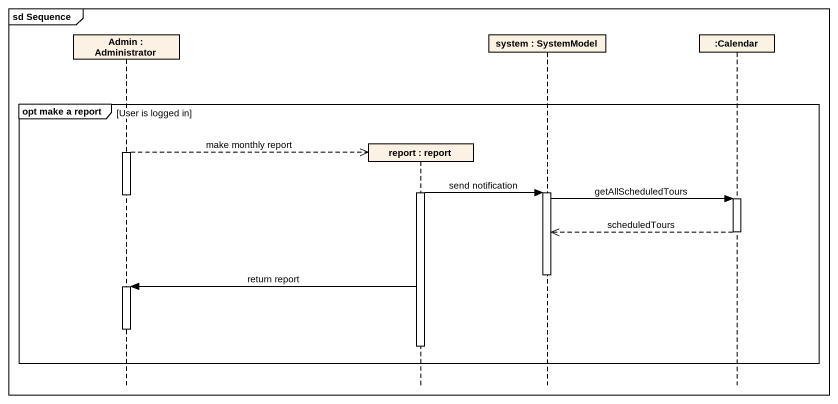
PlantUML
@startuml
mainframe sd Sequence
hide footbox
participant "Admin : Administrator" as Admin
participant "report : report" as report
participant "system : SystemModel" as system
participant ":Calendar" as Calendar

group opt make a report [User is logged in]
  activate Admin
  Admin -->> report ** : make monthly report
  activate report
  report -> system : send notification
  activate system
  deactivate Admin
  system -> Calendar : getAllScheduledTours
  activate Calendar
  Calendar -->> system : scheduledTours
  deactivate Calendar
  deactivate system
  report -> Admin : return report
  activate Admin
  deactivate Admin
  deactivate report
end
@enduml
